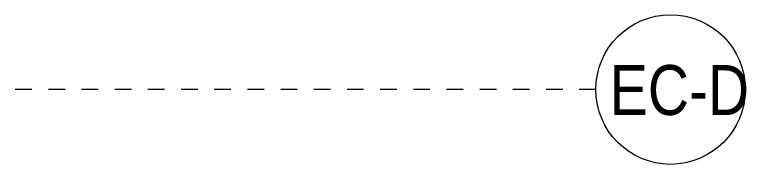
# Model space of a CAD drawing. Header units: metres. Extents: x -43 to 80, y -185 to 8.
# Drawn here: x 18.735 to 23.145, y -132.32 to -131.42 of the extents above; entities that cross this region are included whole.
import ezdxf

# ---------------------------------------------------------------- set-up
doc = ezdxf.new("R2010")
doc.units = ezdxf.units.M
doc.linetypes.add('Grid Line', pattern=[0.022225, 0.0127, -0.003175, 0.003175, -0.003175])
doc.layers.add('S-GRID', color=7, linetype='Continuous', lineweight=9)
doc.layers.add('S-GRID-IDEN', color=7, linetype='Continuous', lineweight=9)
doc.styles.add('Saira Condensed', font='SairaCondensed-Regular.ttf', dxfattribs={"height": 0.3})

# ---------------------------------------------------------------- blocks, each defined once
blk = doc.blocks.new('Grid - 3mm-1144979-N01 - ESTANQUE CABECERA')
at = {"layer": 'S-GRID-IDEN', "color": 253, "true_color": 0xaaaaaa}
blk.add_circle((0, 0), 0.003, dxfattribs=at)

msp = doc.modelspace()

# ---------------------------------------------------------------- linework, layer by layer
at = {"layer": 'S-GRID', "color": 254, "linetype": 'Grid Line', "true_color": 0xd4d4d4}
msp.add_line((22.2384, -131.8698), (-41.657, -131.8698), dxfattribs=at)

# ---------------------------------------------------------------- block references
at = {"layer": 'S-GRID-IDEN', "color": 253, "true_color": 0xaaaaaa, "xscale": 149.9999999999999, "yscale": 149.9999999999999, "zscale": 149.9999999999999, "rotation": 90}
msp.add_blockref('Grid - 3mm-1144979-N01 - ESTANQUE CABECERA', (22.6884, -131.8698), dxfattribs=at)

# ---------------------------------------------------------------- texts
at = {"layer": 'S-GRID-IDEN', "color": 253, "true_color": 0xaaaaaa, "insert": (22.3222, -131.7229), "char_height": 0.3, "width": 0.877848, "attachment_point": 1, "style": 'Saira Condensed'}
msp.add_mtext('EC-D', dxfattribs=at)

doc.saveas('drawing.dxf')
